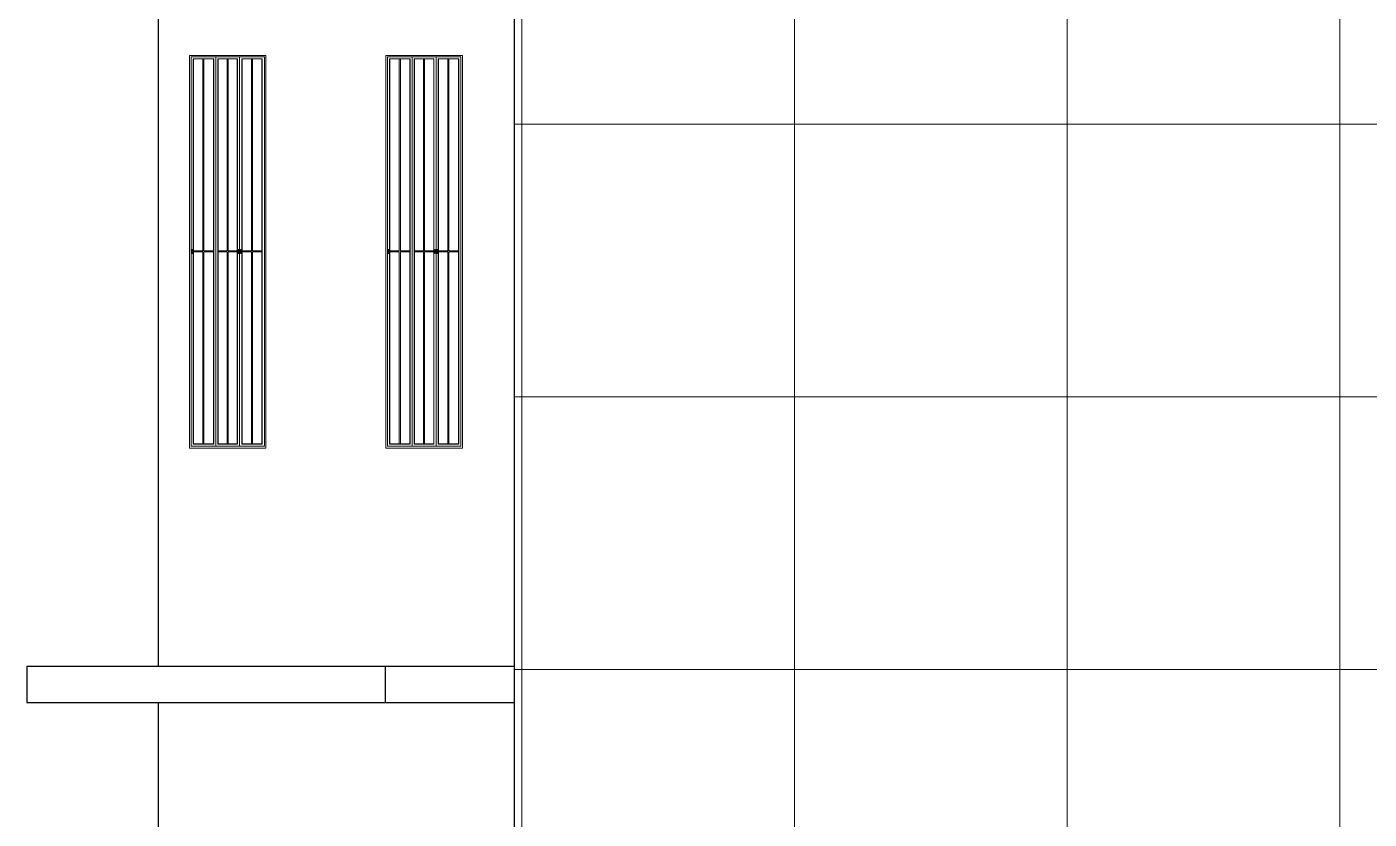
# Model space of a CAD drawing. Header units: inches. Extents: x -9985691 to 3643, y -3270716 to 4788.
# Drawn here: x -4972196.9 to -4972012.2, y -3262818.9 to -3262709.9 of the extents above; entities that cross this region are included whole.
import ezdxf

# ---------------------------------------------------------------- set-up
doc = ezdxf.new("R2010")
doc.units = ezdxf.units.IN
doc.header["$LTSCALE"] = 2
doc.header["$MEASUREMENT"] = 0
doc.linetypes.add('ACAD_ISO02W100', pattern=[15, 12, -3])
doc.layers.get('0').update_dxf_attribs({"linetype": 'CONTINUOUS'})
doc.layers.add('HATCH', color=60, linetype='ACAD_ISO02W100', lineweight=13)
doc.layers.add('window', color=4, linetype='CONTINUOUS', lineweight=13)

msp = doc.modelspace()

# ---------------------------------------------------------------- hatches: boundary and pattern name
at = {"layer": 'HATCH', "transparency": 33554661}
h = msp.add_hatch(dxfattribs=at)
h.set_pattern_fill('ANSI37', color=256, scale=300, angle=45)
h.set_pattern_definition([(90, (32433.695, 226.672), (-37.5, 0), []), (180, (32433.695, 226.672), (-4e-15, -37.5), [])])
h.paths.add_polyline_path([(-4972129.78, -3262909.85), (-4971845.53, -3262909.85), (-4971845.53, -3262578.85), (-4971815.53, -3262578.85), (-4971815.53, -3262573.85), (-4971845.53, -3262573.85), (-4971845.53, -3262535.85), (-4972129.78, -3262535.85), (-4972129.78, -3262573.85)])

# ---------------------------------------------------------------- linework, layer by layer
at = {"ltscale": 0.5}
for p, q in [((-4972129.78, -3262909.85), (-4972129.78, -3262573.85)), ((-4972178.79, -3262797.85), (-4972178.79, -3262690.85)), ((-4972196.88, -3262797.85), (-4972196.88, -3262802.85)), ((-4972196.88, -3262797.85), (-4972178.79, -3262797.85)), ((-4972178.79, -3262797.85), (-4972129.78, -3262797.85)), ((-4972147.6, -3262797.85), (-4972147.6, -3262802.85)), ((-4972196.88, -3262802.85), (-4972178.79, -3262802.85)), ((-4972178.79, -3262909.85), (-4972178.79, -3262802.85)), ((-4972178.79, -3262802.85), (-4972129.78, -3262802.85))]:
    msp.add_line(p, q, dxfattribs=at)
at = {"layer": 'window'}
for p, q in [((-4972174.51, -3262767.85), (-4972174.51, -3262713.85)), ((-4972163.99, -3262713.85), (-4972174.51, -3262713.85)), ((-4972174.29, -3262767.59), (-4972174.29, -3262714.05)), ((-4972164.21, -3262714.05), (-4972174.29, -3262714.05)), ((-4972174, -3262767.32), (-4972174, -3262714.31)), ((-4972174, -3262714.31), (-4972171.18, -3262714.31)), ((-4972173.96, -3262714.35), (-4972174, -3262714.31)), ((-4972173.96, -3262767.29), (-4972173.96, -3262714.35)), ((-4972171.22, -3262714.35), (-4972173.96, -3262714.35)), ((-4972172.66, -3262714.35), (-4972172.66, -3262740.75)), ((-4972172.52, -3262714.35), (-4972172.52, -3262740.75)), ((-4972171.22, -3262714.35), (-4972171.18, -3262714.31)), ((-4972171.22, -3262714.35), (-4972171.22, -3262767.29)), ((-4972171.18, -3262714.31), (-4972171.18, -3262767.32)), ((-4972170.89, -3262714.05), (-4972170.89, -3262767.59)), ((-4972167.9, -3262714.31), (-4972170.6, -3262714.31)), ((-4972170.6, -3262714.31), (-4972170.6, -3262767.32)), ((-4972170.57, -3262714.35), (-4972170.6, -3262714.31)), ((-4972170.57, -3262714.35), (-4972170.57, -3262767.29)), ((-4972170.57, -3262714.35), (-4972167.94, -3262714.35)), ((-4972169.32, -3262714.35), (-4972169.32, -3262740.75)), ((-4972169.18, -3262714.35), (-4972169.18, -3262740.75)), ((-4972167.94, -3262714.35), (-4972167.9, -3262714.31)), ((-4972167.94, -3262767.29), (-4972167.94, -3262714.35)), ((-4972167.9, -3262767.32), (-4972167.9, -3262714.31)), ((-4972167.61, -3262714.05), (-4972167.61, -3262767.59)), ((-4972167.32, -3262767.32), (-4972167.32, -3262714.31)), ((-4972167.32, -3262714.31), (-4972164.5, -3262714.31)), ((-4972167.28, -3262714.35), (-4972167.32, -3262714.31)), ((-4972167.28, -3262767.29), (-4972167.28, -3262714.35)), ((-4972164.54, -3262714.35), (-4972167.28, -3262714.35)), ((-4972165.98, -3262714.35), (-4972165.98, -3262740.75)), ((-4972165.84, -3262714.35), (-4972165.84, -3262740.75)), ((-4972164.54, -3262714.35), (-4972164.5, -3262714.31)), ((-4972164.54, -3262714.35), (-4972164.54, -3262767.29)), ((-4972164.5, -3262714.31), (-4972164.5, -3262767.32)), ((-4972164.21, -3262714.05), (-4972164.21, -3262767.59)), ((-4972163.99, -3262767.85), (-4972163.99, -3262713.85)), ((-4972147.49, -3262767.85), (-4972147.49, -3262713.85)), ((-4972136.97, -3262713.85), (-4972147.49, -3262713.85)), ((-4972147.27, -3262767.59), (-4972147.27, -3262714.05)), ((-4972137.19, -3262714.05), (-4972147.27, -3262714.05)), ((-4972146.98, -3262767.32), (-4972146.98, -3262714.31)), ((-4972146.98, -3262714.31), (-4972144.17, -3262714.31)), ((-4972146.95, -3262714.35), (-4972146.98, -3262714.31)), ((-4972146.95, -3262767.29), (-4972146.95, -3262714.35)), ((-4972144.2, -3262714.35), (-4972146.95, -3262714.35)), ((-4972145.65, -3262714.35), (-4972145.65, -3262740.75)), ((-4972145.5, -3262714.35), (-4972145.5, -3262740.75)), ((-4972144.2, -3262714.35), (-4972144.17, -3262714.31)), ((-4972144.2, -3262714.35), (-4972144.2, -3262767.29)), ((-4972144.17, -3262714.31), (-4972144.17, -3262767.32)), ((-4972143.88, -3262714.05), (-4972143.88, -3262767.59)), ((-4972140.88, -3262714.31), (-4972143.59, -3262714.31)), ((-4972143.59, -3262714.31), (-4972143.59, -3262767.32)), ((-4972143.55, -3262714.35), (-4972143.59, -3262714.31)), ((-4972143.55, -3262714.35), (-4972143.55, -3262767.29)), ((-4972143.55, -3262714.35), (-4972140.92, -3262714.35)), ((-4972142.31, -3262714.35), (-4972142.31, -3262740.75)), ((-4972142.16, -3262714.35), (-4972142.16, -3262740.75)), ((-4972140.92, -3262714.35), (-4972140.88, -3262714.31)), ((-4972140.92, -3262767.29), (-4972140.92, -3262714.35)), ((-4972140.88, -3262767.32), (-4972140.88, -3262714.31)), ((-4972140.59, -3262714.05), (-4972140.59, -3262767.59)), ((-4972140.3, -3262767.32), (-4972140.3, -3262714.31)), ((-4972140.3, -3262714.31), (-4972137.48, -3262714.31)), ((-4972140.27, -3262714.35), (-4972140.3, -3262714.31)), ((-4972140.27, -3262767.29), (-4972140.27, -3262714.35)), ((-4972137.52, -3262714.35), (-4972140.27, -3262714.35)), ((-4972138.97, -3262714.35), (-4972138.97, -3262740.75)), ((-4972138.82, -3262714.35), (-4972138.82, -3262740.75)), ((-4972137.52, -3262714.35), (-4972137.48, -3262714.31)), ((-4972137.52, -3262714.35), (-4972137.52, -3262767.29)), ((-4972137.48, -3262714.31), (-4972137.48, -3262767.32)), ((-4972137.19, -3262714.05), (-4972137.19, -3262767.59)), ((-4972136.97, -3262767.85), (-4972136.97, -3262713.85)), ((-4972174.17, -3262740.56), (-4972174.18, -3262740.57)), ((-4972174.18, -3262740.58), (-4972174.18, -3262740.57)), ((-4972174.18, -3262740.57), (-4972174.18, -3262740.57)), ((-4972174.18, -3262740.58), (-4972174.18, -3262740.58)), ((-4972174.18, -3262740.59), (-4972174.18, -3262740.58)), ((-4972174.17, -3262740.56), (-4972174.16, -3262740.56)), ((-4972174.17, -3262740.56), (-4972174.17, -3262740.56)), ((-4972174.15, -3262740.55), (-4972174.16, -3262740.56)), ((-4972174.16, -3262740.56), (-4972174.16, -3262740.56)), ((-4972174.14, -3262740.55), (-4972174.15, -3262740.55)), ((-4972174.14, -3262740.55), (-4972174.13, -3262740.56)), ((-4972174.14, -3262740.55), (-4972174.14, -3262740.55)), ((-4972174.13, -3262740.56), (-4972174.13, -3262740.56)), ((-4972174.13, -3262740.56), (-4972174.12, -3262740.56)), ((-4972174.12, -3262740.56), (-4972174.11, -3262740.57)), ((-4972174.12, -3262740.56), (-4972174.12, -3262740.56)), ((-4972174.11, -3262740.58), (-4972174.11, -3262740.57)), ((-4972174.11, -3262740.57), (-4972174.11, -3262740.57)), ((-4972174.1, -3262740.58), (-4972174.11, -3262740.58)), ((-4972167.79, -3262740.58), (-4972167.8, -3262740.58)), ((-4972167.78, -3262740.56), (-4972167.79, -3262740.57)), ((-4972167.79, -3262740.57), (-4972167.79, -3262740.58)), ((-4972167.79, -3262740.57), (-4972167.79, -3262740.57)), ((-4972167.77, -3262740.56), (-4972167.78, -3262740.56)), ((-4972167.78, -3262740.56), (-4972167.78, -3262740.56)), ((-4972167.76, -3262740.55), (-4972167.77, -3262740.56)), ((-4972167.77, -3262740.56), (-4972167.77, -3262740.56)), ((-4972167.75, -3262740.55), (-4972167.76, -3262740.55)), ((-4972167.76, -3262740.55), (-4972167.76, -3262740.55)), ((-4972167.74, -3262740.56), (-4972167.75, -3262740.55)), ((-4972167.73, -3262740.56), (-4972167.74, -3262740.56)), ((-4972167.74, -3262740.56), (-4972167.74, -3262740.56)), ((-4972167.72, -3262740.57), (-4972167.73, -3262740.56)), ((-4972167.73, -3262740.56), (-4972167.73, -3262740.56)), ((-4972167.72, -3262740.58), (-4972167.72, -3262740.57)), ((-4972167.72, -3262740.57), (-4972167.72, -3262740.57)), ((-4972167.72, -3262740.58), (-4972167.72, -3262740.58)), ((-4972167.72, -3262740.59), (-4972167.72, -3262740.58)), ((-4972167.5, -3262740.58), (-4972167.5, -3262740.57)), ((-4972167.5, -3262740.57), (-4972167.49, -3262740.57)), ((-4972167.5, -3262740.58), (-4972167.5, -3262740.58)), ((-4972167.5, -3262740.59), (-4972167.5, -3262740.58)), ((-4972167.49, -3262740.56), (-4972167.49, -3262740.57)), ((-4972167.49, -3262740.56), (-4972167.48, -3262740.56)), ((-4972167.49, -3262740.56), (-4972167.49, -3262740.56)), ((-4972167.47, -3262740.56), (-4972167.48, -3262740.56)), ((-4972167.47, -3262740.55), (-4972167.47, -3262740.56)), ((-4972167.46, -3262740.55), (-4972167.47, -3262740.55)), ((-4972167.46, -3262740.55), (-4972167.45, -3262740.56)), ((-4972167.46, -3262740.55), (-4972167.46, -3262740.55)), ((-4972167.45, -3262740.56), (-4972167.44, -3262740.56)), ((-4972167.44, -3262740.56), (-4972167.44, -3262740.56)), ((-4972167.44, -3262740.56), (-4972167.43, -3262740.56)), ((-4972167.43, -3262740.56), (-4972167.43, -3262740.57)), ((-4972167.42, -3262740.58), (-4972167.43, -3262740.57)), ((-4972167.43, -3262740.57), (-4972167.43, -3262740.57)), ((-4972167.42, -3262740.58), (-4972167.42, -3262740.58)), ((-4972147.17, -3262740.58), (-4972147.16, -3262740.58)), ((-4972147.17, -3262740.59), (-4972147.16, -3262740.58)), ((-4972147.15, -3262740.56), (-4972147.16, -3262740.57)), ((-4972147.16, -3262740.58), (-4972147.16, -3262740.57)), ((-4972147.16, -3262740.57), (-4972147.16, -3262740.57)), ((-4972147.15, -3262740.56), (-4972147.14, -3262740.56)), ((-4972147.15, -3262740.56), (-4972147.15, -3262740.56)), ((-4972147.13, -3262740.55), (-4972147.14, -3262740.56)), ((-4972147.14, -3262740.56), (-4972147.14, -3262740.56)), ((-4972147.13, -3262740.55), (-4972147.13, -3262740.55)), ((-4972147.12, -3262740.55), (-4972147.13, -3262740.55)), ((-4972147.12, -3262740.55), (-4972147.11, -3262740.56)), ((-4972147.11, -3262740.56), (-4972147.11, -3262740.56)), ((-4972147.11, -3262740.56), (-4972147.1, -3262740.56)), ((-4972147.1, -3262740.56), (-4972147.09, -3262740.57)), ((-4972147.1, -3262740.56), (-4972147.1, -3262740.56)), ((-4972147.09, -3262740.58), (-4972147.09, -3262740.57)), ((-4972147.09, -3262740.57), (-4972147.09, -3262740.57)), ((-4972147.09, -3262740.58), (-4972147.09, -3262740.58)), ((-4972140.77, -3262740.57), (-4972140.78, -3262740.58)), ((-4972140.78, -3262740.58), (-4972140.78, -3262740.58)), ((-4972140.77, -3262740.56), (-4972140.77, -3262740.57)), ((-4972140.76, -3262740.56), (-4972140.77, -3262740.56)), ((-4972140.77, -3262740.57), (-4972140.77, -3262740.57)), ((-4972140.75, -3262740.56), (-4972140.76, -3262740.56)), ((-4972140.76, -3262740.56), (-4972140.76, -3262740.56)), ((-4972140.75, -3262740.55), (-4972140.75, -3262740.56)), ((-4972140.74, -3262740.55), (-4972140.75, -3262740.55)), ((-4972140.73, -3262740.55), (-4972140.74, -3262740.55)), ((-4972140.73, -3262740.56), (-4972140.73, -3262740.55)), ((-4972140.72, -3262740.56), (-4972140.73, -3262740.56)), ((-4972140.72, -3262740.56), (-4972140.72, -3262740.56)), ((-4972140.71, -3262740.56), (-4972140.72, -3262740.56)), ((-4972140.71, -3262740.57), (-4972140.71, -3262740.56)), ((-4972140.7, -3262740.57), (-4972140.71, -3262740.57)), ((-4972140.7, -3262740.58), (-4972140.7, -3262740.57)), ((-4972140.7, -3262740.58), (-4972140.7, -3262740.58)), ((-4972140.7, -3262740.59), (-4972140.7, -3262740.58)), ((-4972140.47, -3262740.56), (-4972140.48, -3262740.57)), ((-4972140.48, -3262740.58), (-4972140.48, -3262740.57)), ((-4972140.48, -3262740.57), (-4972140.48, -3262740.57)), ((-4972140.48, -3262740.58), (-4972140.48, -3262740.58)), ((-4972140.48, -3262740.59), (-4972140.48, -3262740.58)), ((-4972140.47, -3262740.56), (-4972140.46, -3262740.56)), ((-4972140.47, -3262740.56), (-4972140.47, -3262740.56)), ((-4972140.45, -3262740.55), (-4972140.46, -3262740.56)), ((-4972140.46, -3262740.56), (-4972140.46, -3262740.56)), ((-4972140.44, -3262740.55), (-4972140.45, -3262740.55)), ((-4972140.44, -3262740.55), (-4972140.43, -3262740.56)), ((-4972140.44, -3262740.55), (-4972140.44, -3262740.55)), ((-4972140.43, -3262740.56), (-4972140.43, -3262740.56)), ((-4972140.43, -3262740.56), (-4972140.42, -3262740.56)), ((-4972140.42, -3262740.56), (-4972140.41, -3262740.57)), ((-4972140.42, -3262740.56), (-4972140.42, -3262740.56)), ((-4972140.41, -3262740.58), (-4972140.41, -3262740.57)), ((-4972140.41, -3262740.57), (-4972140.41, -3262740.57)), ((-4972140.41, -3262740.58), (-4972140.41, -3262740.58)), ((-4972174.18, -3262740.59), (-4972174.18, -3262740.58)), ((-4972174.18, -3262741.09), (-4972174.18, -3262740.59)), ((-4972174.18, -3262741.09), (-4972174.18, -3262741.09)), ((-4972174.18, -3262741.1), (-4972174.18, -3262741.09)), ((-4972174.18, -3262741.1), (-4972174.18, -3262741.1)), ((-4972174.18, -3262741.1), (-4972174.18, -3262741.11)), ((-4972174.18, -3262741.11), (-4972174.17, -3262741.11)), ((-4972174.17, -3262740.68), (-4972174.17, -3262740.69)), ((-4972174.17, -3262740.68), (-4972174.17, -3262740.68)), ((-4972174.16, -3262740.68), (-4972174.17, -3262740.68)), ((-4972174.17, -3262740.69), (-4972174.17, -3262740.69)), ((-4972174.17, -3262740.69), (-4972174.17, -3262740.69)), ((-4972174.17, -3262740.69), (-4972174.17, -3262740.94)), ((-4972174.17, -3262740.95), (-4972174.17, -3262740.94)), ((-4972174.17, -3262740.96), (-4972174.17, -3262740.95)), ((-4972174.17, -3262740.95), (-4972174.17, -3262740.95)), ((-4972174.17, -3262740.95), (-4972174.17, -3262740.95)), ((-4972174.16, -3262740.96), (-4972174.17, -3262740.96)), ((-4972174.16, -3262741.12), (-4972174.17, -3262741.11)), ((-4972174.17, -3262741.11), (-4972174.17, -3262741.11)), ((-4972174.16, -3262740.67), (-4972174.16, -3262740.68)), ((-4972174.16, -3262740.67), (-4972174.16, -3262740.67)), ((-4972174.15, -3262740.67), (-4972174.16, -3262740.67)), ((-4972174.15, -3262740.97), (-4972174.16, -3262740.96)), ((-4972174.16, -3262740.96), (-4972174.16, -3262740.96)), ((-4972174.16, -3262740.96), (-4972174.16, -3262740.96)), ((-4972174.15, -3262741.12), (-4972174.16, -3262741.12)), ((-4972174.16, -3262741.12), (-4972174.16, -3262741.12)), ((-4972174.15, -3262740.67), (-4972174.15, -3262740.67)), ((-4972174.14, -3262740.67), (-4972174.15, -3262740.67)), ((-4972174.14, -3262740.97), (-4972174.15, -3262740.97)), ((-4972174.15, -3262740.97), (-4972174.15, -3262740.97)), ((-4972174.14, -3262741.12), (-4972174.15, -3262741.12)), ((-4972174.14, -3262740.67), (-4972174.14, -3262740.67)), ((-4972174.14, -3262740.67), (-4972174.14, -3262740.67)), ((-4972174.13, -3262740.67), (-4972174.14, -3262740.67)), ((-4972174.13, -3262740.96), (-4972174.14, -3262740.97)), ((-4972174.14, -3262740.97), (-4972174.14, -3262740.97)), ((-4972174.14, -3262740.97), (-4972174.14, -3262740.97)), ((-4972174.14, -3262741.12), (-4972174.14, -3262741.12)), ((-4972174.14, -3262741.12), (-4972174.13, -3262741.12)), ((-4972174.13, -3262740.67), (-4972174.13, -3262740.67)), ((-4972174.12, -3262740.68), (-4972174.13, -3262740.67)), ((-4972174.12, -3262740.96), (-4972174.13, -3262740.96)), ((-4972174.13, -3262740.96), (-4972174.13, -3262740.96)), ((-4972174.12, -3262741.11), (-4972174.13, -3262741.12)), ((-4972174.13, -3262741.12), (-4972174.13, -3262741.12)), ((-4972174.12, -3262740.68), (-4972174.12, -3262740.68)), ((-4972174.12, -3262740.68), (-4972174.12, -3262740.68)), ((-4972174.12, -3262740.69), (-4972174.12, -3262740.68)), ((-4972174.12, -3262740.94), (-4972174.12, -3262740.69)), ((-4972174.12, -3262740.69), (-4972174.12, -3262740.69)), ((-4972174.12, -3262740.69), (-4972174.12, -3262740.69)), ((-4972174.12, -3262740.94), (-4972174.12, -3262740.95)), ((-4972174.12, -3262740.95), (-4972174.12, -3262740.95)), ((-4972174.12, -3262740.95), (-4972174.12, -3262740.95)), ((-4972174.12, -3262740.95), (-4972174.12, -3262740.96)), ((-4972174.12, -3262740.96), (-4972174.12, -3262740.96)), ((-4972174.12, -3262741.11), (-4972174.11, -3262741.11)), ((-4972174.12, -3262741.11), (-4972174.12, -3262741.11)), ((-4972174.1, -3262741.09), (-4972174.11, -3262741.1)), ((-4972174.1, -3262741.09), (-4972174.11, -3262741.1)), ((-4972174.11, -3262741.1), (-4972174.11, -3262741.1)), ((-4972174.11, -3262741.11), (-4972174.11, -3262741.1)), ((-4972174.1, -3262740.58), (-4972174.1, -3262740.59)), ((-4972174.1, -3262740.59), (-4972174.1, -3262741.09)), ((-4972174.1, -3262741.09), (-4972174.1, -3262741.09)), ((-4972173.96, -3262740.75), (-4972172.66, -3262740.75)), ((-4972173.96, -3262740.88), (-4972172.66, -3262740.88)), ((-4972172.66, -3262740.88), (-4972172.66, -3262767.29)), ((-4972172.52, -3262740.75), (-4972171.22, -3262740.75)), ((-4972172.52, -3262740.88), (-4972171.22, -3262740.88)), ((-4972172.52, -3262740.88), (-4972172.52, -3262767.29)), ((-4972169.32, -3262740.75), (-4972170.57, -3262740.75)), ((-4972169.32, -3262740.88), (-4972170.57, -3262740.88)), ((-4972169.32, -3262740.88), (-4972169.32, -3262767.29)), ((-4972167.94, -3262740.75), (-4972169.18, -3262740.75)), ((-4972169.18, -3262740.88), (-4972169.18, -3262767.29)), ((-4972167.94, -3262740.88), (-4972169.18, -3262740.88)), ((-4972167.8, -3262740.58), (-4972167.8, -3262740.59)), ((-4972167.8, -3262740.59), (-4972167.8, -3262741.09)), ((-4972167.8, -3262741.09), (-4972167.79, -3262741.1)), ((-4972167.8, -3262741.09), (-4972167.8, -3262741.09)), ((-4972167.8, -3262741.09), (-4972167.79, -3262741.1)), ((-4972167.79, -3262741.1), (-4972167.79, -3262741.1)), ((-4972167.79, -3262741.1), (-4972167.79, -3262741.11)), ((-4972167.79, -3262741.11), (-4972167.78, -3262741.11)), ((-4972167.78, -3262740.68), (-4972167.77, -3262740.68)), ((-4972167.78, -3262740.68), (-4972167.78, -3262740.68)), ((-4972167.78, -3262740.69), (-4972167.78, -3262740.68)), ((-4972167.78, -3262740.69), (-4972167.78, -3262740.69)), ((-4972167.78, -3262740.69), (-4972167.78, -3262740.69)), ((-4972167.78, -3262740.73), (-4972167.78, -3262740.69)), ((-4972167.78, -3262740.72), (-4972167.77, -3262740.71)), ((-4972167.78, -3262740.73), (-4972167.78, -3262740.72)), ((-4972167.78, -3262740.72), (-4972167.78, -3262740.72)), ((-4972167.78, -3262740.72), (-4972167.78, -3262740.72)), ((-4972167.78, -3262740.73), (-4972167.78, -3262740.73)), ((-4972167.78, -3262740.94), (-4972167.78, -3262740.73)), ((-4972167.78, -3262740.94), (-4972167.78, -3262740.95)), ((-4972167.78, -3262740.95), (-4972167.78, -3262740.95)), ((-4972167.78, -3262740.95), (-4972167.78, -3262740.95)), ((-4972167.78, -3262740.95), (-4972167.78, -3262740.96)), ((-4972167.78, -3262740.96), (-4972167.77, -3262740.96)), ((-4972167.78, -3262741.11), (-4972167.77, -3262741.12)), ((-4972167.78, -3262741.11), (-4972167.78, -3262741.11)), ((-4972167.77, -3262740.67), (-4972167.76, -3262740.67)), ((-4972167.77, -3262740.67), (-4972167.77, -3262740.67)), ((-4972167.77, -3262740.68), (-4972167.77, -3262740.67)), ((-4972167.77, -3262740.71), (-4972167.76, -3262740.71)), ((-4972167.77, -3262740.71), (-4972167.77, -3262740.71)), ((-4972167.77, -3262740.71), (-4972167.77, -3262740.71)), ((-4972167.77, -3262740.96), (-4972167.77, -3262740.96)), ((-4972167.77, -3262740.96), (-4972167.77, -3262740.96)), ((-4972167.77, -3262740.96), (-4972167.76, -3262740.97)), ((-4972167.77, -3262741.12), (-4972167.77, -3262741.12)), ((-4972167.77, -3262741.12), (-4972167.76, -3262741.12)), ((-4972167.76, -3262740.67), (-4972167.75, -3262740.67)), ((-4972167.76, -3262740.67), (-4972167.76, -3262740.67)), ((-4972167.76, -3262740.67), (-4972167.76, -3262740.67)), ((-4972167.76, -3262740.71), (-4972167.76, -3262740.71)), ((-4972167.76, -3262740.71), (-4972167.75, -3262740.71)), ((-4972167.76, -3262740.71), (-4972167.76, -3262740.71)), ((-4972167.76, -3262740.97), (-4972167.76, -3262740.97)), ((-4972167.76, -3262740.97), (-4972167.76, -3262740.97)), ((-4972167.76, -3262740.97), (-4972167.75, -3262740.97)), ((-4972167.76, -3262741.12), (-4972167.75, -3262741.12)), ((-4972167.76, -3262741.12), (-4972167.76, -3262741.12)), ((-4972167.75, -3262740.67), (-4972167.74, -3262740.67)), ((-4972167.75, -3262740.67), (-4972167.75, -3262740.67)), ((-4972167.75, -3262740.71), (-4972167.74, -3262740.71)), ((-4972167.75, -3262740.71), (-4972167.75, -3262740.71)), ((-4972167.75, -3262740.97), (-4972167.74, -3262740.96)), ((-4972167.75, -3262740.97), (-4972167.75, -3262740.97)), ((-4972167.75, -3262741.12), (-4972167.74, -3262741.12)), ((-4972167.74, -3262740.67), (-4972167.74, -3262740.68)), ((-4972167.74, -3262740.67), (-4972167.74, -3262740.67)), ((-4972167.74, -3262740.68), (-4972167.73, -3262740.68)), ((-4972167.74, -3262740.71), (-4972167.74, -3262740.71)), ((-4972167.74, -3262740.71), (-4972167.73, -3262740.72)), ((-4972167.74, -3262740.71), (-4972167.74, -3262740.71)), ((-4972167.74, -3262740.96), (-4972167.74, -3262740.96)), ((-4972167.74, -3262740.96), (-4972167.74, -3262740.96)), ((-4972167.74, -3262740.96), (-4972167.73, -3262740.96)), ((-4972167.74, -3262741.12), (-4972167.73, -3262741.11)), ((-4972167.74, -3262741.12), (-4972167.74, -3262741.12)), ((-4972167.73, -3262740.68), (-4972167.73, -3262740.69)), ((-4972167.73, -3262740.68), (-4972167.73, -3262740.68)), ((-4972167.73, -3262740.69), (-4972167.73, -3262740.69)), ((-4972167.73, -3262740.69), (-4972167.73, -3262740.69)), ((-4972167.73, -3262740.94), (-4972167.73, -3262740.69)), ((-4972167.73, -3262740.72), (-4972167.73, -3262740.72)), ((-4972167.73, -3262740.72), (-4972167.73, -3262740.72)), ((-4972167.73, -3262740.72), (-4972167.73, -3262740.73)), ((-4972167.73, -3262740.73), (-4972167.73, -3262740.73)), ((-4972167.73, -3262740.95), (-4972167.73, -3262740.94)), ((-4972167.73, -3262740.96), (-4972167.73, -3262740.95)), ((-4972167.73, -3262740.95), (-4972167.73, -3262740.95)), ((-4972167.73, -3262740.95), (-4972167.73, -3262740.95)), ((-4972167.73, -3262741.11), (-4972167.73, -3262741.11)), ((-4972167.73, -3262741.11), (-4972167.72, -3262741.11)), ((-4972167.72, -3262740.59), (-4972167.72, -3262740.58)), ((-4972167.72, -3262741.09), (-4972167.72, -3262740.59)), ((-4972167.72, -3262741.09), (-4972167.72, -3262741.09)), ((-4972167.72, -3262741.1), (-4972167.72, -3262741.09)), ((-4972167.72, -3262741.11), (-4972167.72, -3262741.1)), ((-4972167.72, -3262741.1), (-4972167.72, -3262741.1)), ((-4972167.5, -3262740.59), (-4972167.5, -3262740.58)), ((-4972167.5, -3262741.09), (-4972167.5, -3262740.59)), ((-4972167.5, -3262741.09), (-4972167.5, -3262741.09)), ((-4972167.5, -3262741.1), (-4972167.5, -3262741.09)), ((-4972167.5, -3262741.1), (-4972167.5, -3262741.1)), ((-4972167.5, -3262741.1), (-4972167.49, -3262741.11)), ((-4972167.49, -3262740.68), (-4972167.49, -3262740.69)), ((-4972167.48, -3262740.68), (-4972167.49, -3262740.68)), ((-4972167.49, -3262740.69), (-4972167.49, -3262740.69)), ((-4972167.49, -3262740.69), (-4972167.49, -3262740.69)), ((-4972167.49, -3262740.69), (-4972167.49, -3262740.94)), ((-4972167.49, -3262740.95), (-4972167.49, -3262740.94)), ((-4972167.48, -3262740.96), (-4972167.49, -3262740.95)), ((-4972167.49, -3262740.95), (-4972167.49, -3262740.95)), ((-4972167.49, -3262740.95), (-4972167.49, -3262740.95)), ((-4972167.48, -3262741.12), (-4972167.49, -3262741.11)), ((-4972167.49, -3262741.11), (-4972167.49, -3262741.11)), ((-4972167.49, -3262741.11), (-4972167.49, -3262741.11)), ((-4972167.48, -3262740.67), (-4972167.48, -3262740.68)), ((-4972167.47, -3262740.67), (-4972167.48, -3262740.67)), ((-4972167.48, -3262740.68), (-4972167.48, -3262740.68)), ((-4972167.47, -3262740.96), (-4972167.48, -3262740.96)), ((-4972167.48, -3262740.96), (-4972167.48, -3262740.96)), ((-4972167.48, -3262740.96), (-4972167.48, -3262740.96)), ((-4972167.48, -3262741.12), (-4972167.47, -3262741.12)), ((-4972167.47, -3262740.67), (-4972167.47, -3262740.67)), ((-4972167.47, -3262740.67), (-4972167.47, -3262740.67)), ((-4972167.46, -3262740.67), (-4972167.47, -3262740.67)), ((-4972167.47, -3262740.97), (-4972167.47, -3262740.96)), ((-4972167.46, -3262740.97), (-4972167.47, -3262740.97)), ((-4972167.47, -3262740.97), (-4972167.47, -3262740.97)), ((-4972167.46, -3262741.12), (-4972167.47, -3262741.12)), ((-4972167.47, -3262741.12), (-4972167.47, -3262741.12)), ((-4972167.46, -3262740.67), (-4972167.46, -3262740.67)), ((-4972167.45, -3262740.67), (-4972167.46, -3262740.67)), ((-4972167.45, -3262740.97), (-4972167.46, -3262740.97)), ((-4972167.46, -3262740.97), (-4972167.46, -3262740.97)), ((-4972167.46, -3262741.12), (-4972167.46, -3262741.12)), ((-4972167.46, -3262741.12), (-4972167.45, -3262741.12)), ((-4972167.45, -3262740.67), (-4972167.45, -3262740.67)), ((-4972167.45, -3262740.67), (-4972167.45, -3262740.67)), ((-4972167.44, -3262740.68), (-4972167.45, -3262740.67)), ((-4972167.44, -3262740.96), (-4972167.45, -3262740.96)), ((-4972167.45, -3262740.96), (-4972167.45, -3262740.96)), ((-4972167.45, -3262740.96), (-4972167.45, -3262740.97)), ((-4972167.44, -3262741.12), (-4972167.45, -3262741.12)), ((-4972167.44, -3262740.68), (-4972167.44, -3262740.68)), ((-4972167.44, -3262740.68), (-4972167.44, -3262740.68)), ((-4972167.44, -3262740.69), (-4972167.44, -3262740.68)), ((-4972167.44, -3262740.69), (-4972167.44, -3262740.69)), ((-4972167.43, -3262740.69), (-4972167.44, -3262740.69)), ((-4972167.43, -3262740.94), (-4972167.44, -3262740.95)), ((-4972167.44, -3262740.95), (-4972167.44, -3262740.95)), ((-4972167.44, -3262740.95), (-4972167.44, -3262740.95)), ((-4972167.44, -3262740.95), (-4972167.44, -3262740.96)), ((-4972167.44, -3262740.96), (-4972167.44, -3262740.96)), ((-4972167.44, -3262741.11), (-4972167.44, -3262741.12)), ((-4972167.44, -3262741.11), (-4972167.43, -3262741.11)), ((-4972167.43, -3262740.94), (-4972167.43, -3262740.69)), ((-4972167.42, -3262741.1), (-4972167.43, -3262741.1)), ((-4972167.43, -3262741.11), (-4972167.43, -3262741.1)), ((-4972167.43, -3262741.11), (-4972167.43, -3262741.11)), ((-4972167.42, -3262740.58), (-4972167.42, -3262740.59)), ((-4972167.42, -3262740.59), (-4972167.42, -3262741.09)), ((-4972167.42, -3262741.09), (-4972167.42, -3262741.1)), ((-4972167.42, -3262741.09), (-4972167.42, -3262741.09)), ((-4972167.42, -3262741.09), (-4972167.42, -3262741.1)), ((-4972167.28, -3262740.75), (-4972165.98, -3262740.75)), ((-4972167.28, -3262740.88), (-4972165.98, -3262740.88)), ((-4972165.98, -3262740.88), (-4972165.98, -3262767.29)), ((-4972165.84, -3262740.75), (-4972164.54, -3262740.75)), ((-4972165.84, -3262740.88), (-4972164.54, -3262740.88)), ((-4972165.84, -3262740.88), (-4972165.84, -3262767.29)), ((-4972147.17, -3262740.59), (-4972147.17, -3262740.58)), ((-4972147.17, -3262741.09), (-4972147.17, -3262740.59)), ((-4972147.17, -3262741.09), (-4972147.17, -3262741.09)), ((-4972147.16, -3262741.1), (-4972147.17, -3262741.09)), ((-4972147.16, -3262741.1), (-4972147.16, -3262741.1)), ((-4972147.16, -3262741.1), (-4972147.16, -3262741.11)), ((-4972147.16, -3262741.11), (-4972147.15, -3262741.11)), ((-4972147.14, -3262740.67), (-4972147.15, -3262740.68)), ((-4972147.15, -3262740.68), (-4972147.15, -3262740.69)), ((-4972147.15, -3262740.68), (-4972147.15, -3262740.68)), ((-4972147.15, -3262740.68), (-4972147.15, -3262740.68)), ((-4972147.15, -3262740.69), (-4972147.15, -3262740.69)), ((-4972147.15, -3262740.69), (-4972147.15, -3262740.69)), ((-4972147.15, -3262740.69), (-4972147.15, -3262740.94)), ((-4972147.15, -3262740.95), (-4972147.15, -3262740.94)), ((-4972147.15, -3262740.96), (-4972147.15, -3262740.95)), ((-4972147.15, -3262740.95), (-4972147.15, -3262740.95)), ((-4972147.15, -3262740.95), (-4972147.15, -3262740.95)), ((-4972147.14, -3262740.96), (-4972147.15, -3262740.96)), ((-4972147.15, -3262740.96), (-4972147.15, -3262740.96)), ((-4972147.14, -3262741.12), (-4972147.15, -3262741.11)), ((-4972147.15, -3262741.11), (-4972147.15, -3262741.11)), ((-4972147.14, -3262740.67), (-4972147.14, -3262740.67)), ((-4972147.13, -3262740.67), (-4972147.14, -3262740.67)), ((-4972147.13, -3262740.97), (-4972147.14, -3262740.96)), ((-4972147.14, -3262740.96), (-4972147.14, -3262740.96)), ((-4972147.13, -3262741.12), (-4972147.14, -3262741.12)), ((-4972147.14, -3262741.12), (-4972147.14, -3262741.12)), ((-4972147.13, -3262740.67), (-4972147.13, -3262740.67)), ((-4972147.13, -3262740.67), (-4972147.13, -3262740.67)), ((-4972147.12, -3262740.67), (-4972147.13, -3262740.67)), ((-4972147.12, -3262740.97), (-4972147.13, -3262740.97)), ((-4972147.13, -3262740.97), (-4972147.13, -3262740.97)), ((-4972147.13, -3262740.97), (-4972147.13, -3262740.97)), ((-4972147.13, -3262741.12), (-4972147.13, -3262741.12)), ((-4972147.13, -3262741.12), (-4972147.12, -3262741.12)), ((-4972147.12, -3262740.67), (-4972147.12, -3262740.67)), ((-4972147.11, -3262740.67), (-4972147.12, -3262740.67)), ((-4972147.11, -3262740.96), (-4972147.12, -3262740.97)), ((-4972147.12, -3262740.97), (-4972147.12, -3262740.97)), ((-4972147.12, -3262741.12), (-4972147.11, -3262741.12)), ((-4972147.11, -3262740.67), (-4972147.11, -3262740.67)), ((-4972147.11, -3262740.68), (-4972147.11, -3262740.67)), ((-4972147.1, -3262740.68), (-4972147.11, -3262740.68)), ((-4972147.1, -3262740.96), (-4972147.11, -3262740.96)), ((-4972147.11, -3262740.96), (-4972147.11, -3262740.96)), ((-4972147.11, -3262740.96), (-4972147.11, -3262740.96)), ((-4972147.1, -3262741.11), (-4972147.11, -3262741.12)), ((-4972147.11, -3262741.12), (-4972147.11, -3262741.12)), ((-4972147.1, -3262740.68), (-4972147.1, -3262740.68)), ((-4972147.1, -3262740.69), (-4972147.1, -3262740.68)), ((-4972147.1, -3262740.94), (-4972147.1, -3262740.69)), ((-4972147.1, -3262740.69), (-4972147.1, -3262740.69)), ((-4972147.1, -3262740.69), (-4972147.1, -3262740.69)), ((-4972147.1, -3262740.94), (-4972147.1, -3262740.95)), ((-4972147.1, -3262740.95), (-4972147.1, -3262740.95)), ((-4972147.1, -3262740.95), (-4972147.1, -3262740.95)), ((-4972147.1, -3262740.95), (-4972147.1, -3262740.96)), ((-4972147.1, -3262741.11), (-4972147.09, -3262741.11)), ((-4972147.1, -3262741.11), (-4972147.1, -3262741.11)), ((-4972147.09, -3262740.58), (-4972147.09, -3262740.59)), ((-4972147.09, -3262740.59), (-4972147.09, -3262741.09)), ((-4972147.09, -3262741.09), (-4972147.09, -3262741.1)), ((-4972147.09, -3262741.09), (-4972147.09, -3262741.09)), ((-4972147.09, -3262741.09), (-4972147.09, -3262741.1)), ((-4972147.09, -3262741.1), (-4972147.09, -3262741.1)), ((-4972147.09, -3262741.11), (-4972147.09, -3262741.1)), ((-4972146.95, -3262740.75), (-4972145.65, -3262740.75)), ((-4972146.95, -3262740.88), (-4972145.65, -3262740.88)), ((-4972145.65, -3262740.88), (-4972145.65, -3262767.29)), ((-4972145.5, -3262740.75), (-4972144.2, -3262740.75)), ((-4972145.5, -3262740.88), (-4972144.2, -3262740.88)), ((-4972145.5, -3262740.88), (-4972145.5, -3262767.29)), ((-4972142.31, -3262740.75), (-4972143.55, -3262740.75)), ((-4972142.31, -3262740.88), (-4972143.55, -3262740.88)), ((-4972142.31, -3262740.88), (-4972142.31, -3262767.29)), ((-4972140.92, -3262740.75), (-4972142.16, -3262740.75)), ((-4972142.16, -3262740.88), (-4972142.16, -3262767.29)), ((-4972140.92, -3262740.88), (-4972142.16, -3262740.88)), ((-4972140.78, -3262740.58), (-4972140.78, -3262740.59)), ((-4972140.78, -3262740.59), (-4972140.78, -3262741.09)), ((-4972140.78, -3262741.09), (-4972140.78, -3262741.1)), ((-4972140.78, -3262741.09), (-4972140.78, -3262741.09)), ((-4972140.78, -3262741.09), (-4972140.78, -3262741.1)), ((-4972140.78, -3262741.1), (-4972140.77, -3262741.1)), ((-4972140.77, -3262740.69), (-4972140.76, -3262740.69)), ((-4972140.77, -3262740.69), (-4972140.77, -3262740.69)), ((-4972140.77, -3262740.73), (-4972140.77, -3262740.69)), ((-4972140.77, -3262740.73), (-4972140.76, -3262740.72)), ((-4972140.77, -3262740.73), (-4972140.77, -3262740.73)), ((-4972140.77, -3262740.94), (-4972140.77, -3262740.73)), ((-4972140.77, -3262740.94), (-4972140.77, -3262740.95)), ((-4972140.77, -3262740.95), (-4972140.76, -3262740.95)), ((-4972140.77, -3262741.1), (-4972140.77, -3262741.11)), ((-4972140.77, -3262741.11), (-4972140.77, -3262741.11)), ((-4972140.77, -3262741.11), (-4972140.76, -3262741.11)), ((-4972140.76, -3262740.68), (-4972140.75, -3262740.67)), ((-4972140.76, -3262740.68), (-4972140.76, -3262740.68)), ((-4972140.76, -3262740.68), (-4972140.76, -3262740.68)), ((-4972140.76, -3262740.69), (-4972140.76, -3262740.68)), ((-4972140.76, -3262740.72), (-4972140.76, -3262740.71)), ((-4972140.76, -3262740.71), (-4972140.75, -3262740.71)), ((-4972140.76, -3262740.72), (-4972140.76, -3262740.72)), ((-4972140.76, -3262740.72), (-4972140.76, -3262740.72)), ((-4972140.76, -3262740.95), (-4972140.76, -3262740.95)), ((-4972140.76, -3262740.95), (-4972140.76, -3262740.96)), ((-4972140.76, -3262740.96), (-4972140.76, -3262740.96)), ((-4972140.76, -3262740.96), (-4972140.75, -3262740.96)), ((-4972140.76, -3262741.11), (-4972140.76, -3262741.12)), ((-4972140.76, -3262741.12), (-4972140.75, -3262741.12)), ((-4972140.75, -3262740.67), (-4972140.74, -3262740.67)), ((-4972140.75, -3262740.67), (-4972140.75, -3262740.67)), ((-4972140.75, -3262740.67), (-4972140.75, -3262740.67)), ((-4972140.75, -3262740.71), (-4972140.75, -3262740.71)), ((-4972140.75, -3262740.71), (-4972140.75, -3262740.71)), ((-4972140.75, -3262740.71), (-4972140.74, -3262740.71)), ((-4972140.75, -3262740.96), (-4972140.75, -3262740.96)), ((-4972140.75, -3262740.96), (-4972140.75, -3262740.97)), ((-4972140.75, -3262740.97), (-4972140.74, -3262740.97)), ((-4972140.75, -3262741.12), (-4972140.74, -3262741.12)), ((-4972140.75, -3262741.12), (-4972140.75, -3262741.12)), ((-4972140.74, -3262740.67), (-4972140.73, -3262740.67)), ((-4972140.74, -3262740.67), (-4972140.74, -3262740.67)), ((-4972140.74, -3262740.71), (-4972140.74, -3262740.71)), ((-4972140.74, -3262740.71), (-4972140.73, -3262740.71)), ((-4972140.74, -3262740.97), (-4972140.74, -3262740.97)), ((-4972140.74, -3262740.97), (-4972140.73, -3262740.97)), ((-4972140.74, -3262741.12), (-4972140.73, -3262741.12)), ((-4972140.73, -3262740.67), (-4972140.72, -3262740.67)), ((-4972140.73, -3262740.67), (-4972140.73, -3262740.67)), ((-4972140.73, -3262740.67), (-4972140.73, -3262740.67)), ((-4972140.73, -3262740.71), (-4972140.73, -3262740.71)), ((-4972140.73, -3262740.71), (-4972140.72, -3262740.71)), ((-4972140.73, -3262740.71), (-4972140.73, -3262740.71)), ((-4972140.73, -3262740.97), (-4972140.73, -3262740.96)), ((-4972140.73, -3262740.96), (-4972140.72, -3262740.96)), ((-4972140.73, -3262740.97), (-4972140.73, -3262740.97)), ((-4972140.73, -3262741.12), (-4972140.73, -3262741.12)), ((-4972140.73, -3262741.12), (-4972140.72, -3262741.12)), ((-4972140.72, -3262740.67), (-4972140.72, -3262740.68)), ((-4972140.72, -3262740.68), (-4972140.71, -3262740.68)), ((-4972140.72, -3262740.68), (-4972140.72, -3262740.68)), ((-4972140.72, -3262740.71), (-4972140.72, -3262740.71)), ((-4972140.72, -3262740.71), (-4972140.72, -3262740.72)), ((-4972140.72, -3262740.72), (-4972140.71, -3262740.72)), ((-4972140.72, -3262740.96), (-4972140.71, -3262740.95)), ((-4972140.72, -3262740.96), (-4972140.72, -3262740.96)), ((-4972140.72, -3262740.96), (-4972140.72, -3262740.96)), ((-4972140.72, -3262741.12), (-4972140.72, -3262741.11)), ((-4972140.72, -3262741.11), (-4972140.71, -3262741.11)), ((-4972140.71, -3262740.68), (-4972140.71, -3262740.69)), ((-4972140.71, -3262740.69), (-4972140.71, -3262740.69)), ((-4972140.71, -3262740.69), (-4972140.71, -3262740.69)), ((-4972140.71, -3262740.94), (-4972140.71, -3262740.69)), ((-4972140.71, -3262740.72), (-4972140.71, -3262740.72)), ((-4972140.71, -3262740.72), (-4972140.71, -3262740.73)), ((-4972140.71, -3262740.73), (-4972140.71, -3262740.73)), ((-4972140.71, -3262740.95), (-4972140.71, -3262740.94)), ((-4972140.71, -3262740.95), (-4972140.71, -3262740.95)), ((-4972140.71, -3262740.95), (-4972140.71, -3262740.95)), ((-4972140.71, -3262741.11), (-4972140.7, -3262741.1)), ((-4972140.71, -3262741.11), (-4972140.71, -3262741.11)), ((-4972140.7, -3262740.59), (-4972140.7, -3262740.58)), ((-4972140.7, -3262741.09), (-4972140.7, -3262740.59)), ((-4972140.7, -3262741.09), (-4972140.7, -3262741.09)), ((-4972140.7, -3262741.1), (-4972140.7, -3262741.09)), ((-4972140.7, -3262741.1), (-4972140.7, -3262741.1)), ((-4972140.48, -3262740.59), (-4972140.48, -3262740.58)), ((-4972140.48, -3262741.09), (-4972140.48, -3262740.59)), ((-4972140.48, -3262741.09), (-4972140.48, -3262741.09)), ((-4972140.48, -3262741.1), (-4972140.48, -3262741.09)), ((-4972140.48, -3262741.1), (-4972140.48, -3262741.1)), ((-4972140.48, -3262741.1), (-4972140.48, -3262741.11)), ((-4972140.48, -3262741.11), (-4972140.47, -3262741.11)), ((-4972140.47, -3262740.68), (-4972140.47, -3262740.69)), ((-4972140.47, -3262740.68), (-4972140.47, -3262740.68)), ((-4972140.46, -3262740.68), (-4972140.47, -3262740.68)), ((-4972140.47, -3262740.69), (-4972140.47, -3262740.69)), ((-4972140.47, -3262740.69), (-4972140.47, -3262740.69)), ((-4972140.47, -3262740.69), (-4972140.47, -3262740.94)), ((-4972140.47, -3262740.95), (-4972140.47, -3262740.94)), ((-4972140.47, -3262740.96), (-4972140.47, -3262740.95)), ((-4972140.47, -3262740.95), (-4972140.47, -3262740.95)), ((-4972140.47, -3262740.95), (-4972140.47, -3262740.95)), ((-4972140.46, -3262740.96), (-4972140.47, -3262740.96)), ((-4972140.46, -3262741.12), (-4972140.47, -3262741.11)), ((-4972140.47, -3262741.11), (-4972140.47, -3262741.11)), ((-4972140.46, -3262740.67), (-4972140.46, -3262740.68)), ((-4972140.46, -3262740.67), (-4972140.46, -3262740.67)), ((-4972140.45, -3262740.67), (-4972140.46, -3262740.67)), ((-4972140.45, -3262740.97), (-4972140.46, -3262740.96)), ((-4972140.46, -3262740.96), (-4972140.46, -3262740.96)), ((-4972140.46, -3262740.96), (-4972140.46, -3262740.96)), ((-4972140.45, -3262741.12), (-4972140.46, -3262741.12)), ((-4972140.46, -3262741.12), (-4972140.46, -3262741.12)), ((-4972140.45, -3262740.67), (-4972140.45, -3262740.67)), ((-4972140.44, -3262740.67), (-4972140.45, -3262740.67)), ((-4972140.44, -3262740.97), (-4972140.45, -3262740.97)), ((-4972140.45, -3262740.97), (-4972140.45, -3262740.97)), ((-4972140.44, -3262741.12), (-4972140.45, -3262741.12)), ((-4972140.44, -3262740.67), (-4972140.44, -3262740.67)), ((-4972140.44, -3262740.67), (-4972140.44, -3262740.67)), ((-4972140.43, -3262740.67), (-4972140.44, -3262740.67)), ((-4972140.43, -3262740.96), (-4972140.44, -3262740.97)), ((-4972140.44, -3262740.97), (-4972140.44, -3262740.97)), ((-4972140.44, -3262740.97), (-4972140.44, -3262740.97)), ((-4972140.44, -3262741.12), (-4972140.44, -3262741.12)), ((-4972140.44, -3262741.12), (-4972140.43, -3262741.12)), ((-4972140.43, -3262740.67), (-4972140.43, -3262740.67)), ((-4972140.43, -3262740.68), (-4972140.43, -3262740.67)), ((-4972140.42, -3262740.68), (-4972140.43, -3262740.68)), ((-4972140.42, -3262740.96), (-4972140.43, -3262740.96)), ((-4972140.43, -3262740.96), (-4972140.43, -3262740.96)), ((-4972140.43, -3262740.96), (-4972140.43, -3262740.96)), ((-4972140.42, -3262741.11), (-4972140.43, -3262741.12)), ((-4972140.43, -3262741.12), (-4972140.43, -3262741.12)), ((-4972140.42, -3262740.68), (-4972140.42, -3262740.68)), ((-4972140.42, -3262740.69), (-4972140.42, -3262740.68)), ((-4972140.42, -3262740.94), (-4972140.42, -3262740.69)), ((-4972140.42, -3262740.69), (-4972140.42, -3262740.69)), ((-4972140.42, -3262740.69), (-4972140.42, -3262740.69)), ((-4972140.42, -3262740.94), (-4972140.42, -3262740.95)), ((-4972140.42, -3262740.95), (-4972140.42, -3262740.95)), ((-4972140.42, -3262740.95), (-4972140.42, -3262740.95)), ((-4972140.42, -3262740.95), (-4972140.42, -3262740.96)), ((-4972140.42, -3262741.11), (-4972140.41, -3262741.11)), ((-4972140.42, -3262741.11), (-4972140.42, -3262741.11)), ((-4972140.41, -3262740.58), (-4972140.4, -3262740.59)), ((-4972140.41, -3262741.09), (-4972140.41, -3262741.1)), ((-4972140.41, -3262741.09), (-4972140.4, -3262741.09)), ((-4972140.4, -3262741.09), (-4972140.41, -3262741.1)), ((-4972140.41, -3262741.1), (-4972140.41, -3262741.1)), ((-4972140.41, -3262741.11), (-4972140.41, -3262741.1)), ((-4972140.4, -3262740.59), (-4972140.4, -3262741.09)), ((-4972140.27, -3262740.75), (-4972138.97, -3262740.75)), ((-4972140.27, -3262740.88), (-4972138.97, -3262740.88)), ((-4972138.97, -3262740.88), (-4972138.97, -3262767.29)), ((-4972138.82, -3262740.75), (-4972137.52, -3262740.75)), ((-4972138.82, -3262740.88), (-4972137.52, -3262740.88)), ((-4972138.82, -3262740.88), (-4972138.82, -3262767.29)), ((-4972163.99, -3262767.85), (-4972174.51, -3262767.85)), ((-4972174.29, -3262767.59), (-4972170.89, -3262767.59)), ((-4972174, -3262767.32), (-4972173.96, -3262767.29)), ((-4972171.18, -3262767.32), (-4972174, -3262767.32)), ((-4972171.22, -3262767.29), (-4972173.96, -3262767.29)), ((-4972171.22, -3262767.29), (-4972171.18, -3262767.32)), ((-4972167.61, -3262767.59), (-4972170.89, -3262767.59)), ((-4972170.57, -3262767.29), (-4972170.6, -3262767.32)), ((-4972170.6, -3262767.32), (-4972167.9, -3262767.32)), ((-4972170.57, -3262767.29), (-4972167.94, -3262767.29)), ((-4972167.9, -3262767.32), (-4972167.94, -3262767.29)), ((-4972167.61, -3262767.59), (-4972164.21, -3262767.59)), ((-4972167.32, -3262767.32), (-4972167.28, -3262767.29)), ((-4972164.5, -3262767.32), (-4972167.32, -3262767.32)), ((-4972164.54, -3262767.29), (-4972167.28, -3262767.29)), ((-4972164.54, -3262767.29), (-4972164.5, -3262767.32)), ((-4972136.97, -3262767.85), (-4972147.49, -3262767.85)), ((-4972147.27, -3262767.59), (-4972143.88, -3262767.59)), ((-4972146.98, -3262767.32), (-4972146.95, -3262767.29)), ((-4972144.17, -3262767.32), (-4972146.98, -3262767.32)), ((-4972144.2, -3262767.29), (-4972146.95, -3262767.29)), ((-4972144.2, -3262767.29), (-4972144.17, -3262767.32)), ((-4972140.59, -3262767.59), (-4972143.88, -3262767.59)), ((-4972143.55, -3262767.29), (-4972143.59, -3262767.32)), ((-4972143.59, -3262767.32), (-4972140.88, -3262767.32)), ((-4972143.55, -3262767.29), (-4972140.92, -3262767.29)), ((-4972140.88, -3262767.32), (-4972140.92, -3262767.29)), ((-4972140.59, -3262767.59), (-4972137.19, -3262767.59)), ((-4972140.3, -3262767.32), (-4972140.27, -3262767.29)), ((-4972137.48, -3262767.32), (-4972140.3, -3262767.32)), ((-4972137.52, -3262767.29), (-4972140.27, -3262767.29)), ((-4972137.52, -3262767.29), (-4972137.48, -3262767.32))]:
    msp.add_line(p, q, dxfattribs=at)

doc.saveas('drawing.dxf')
